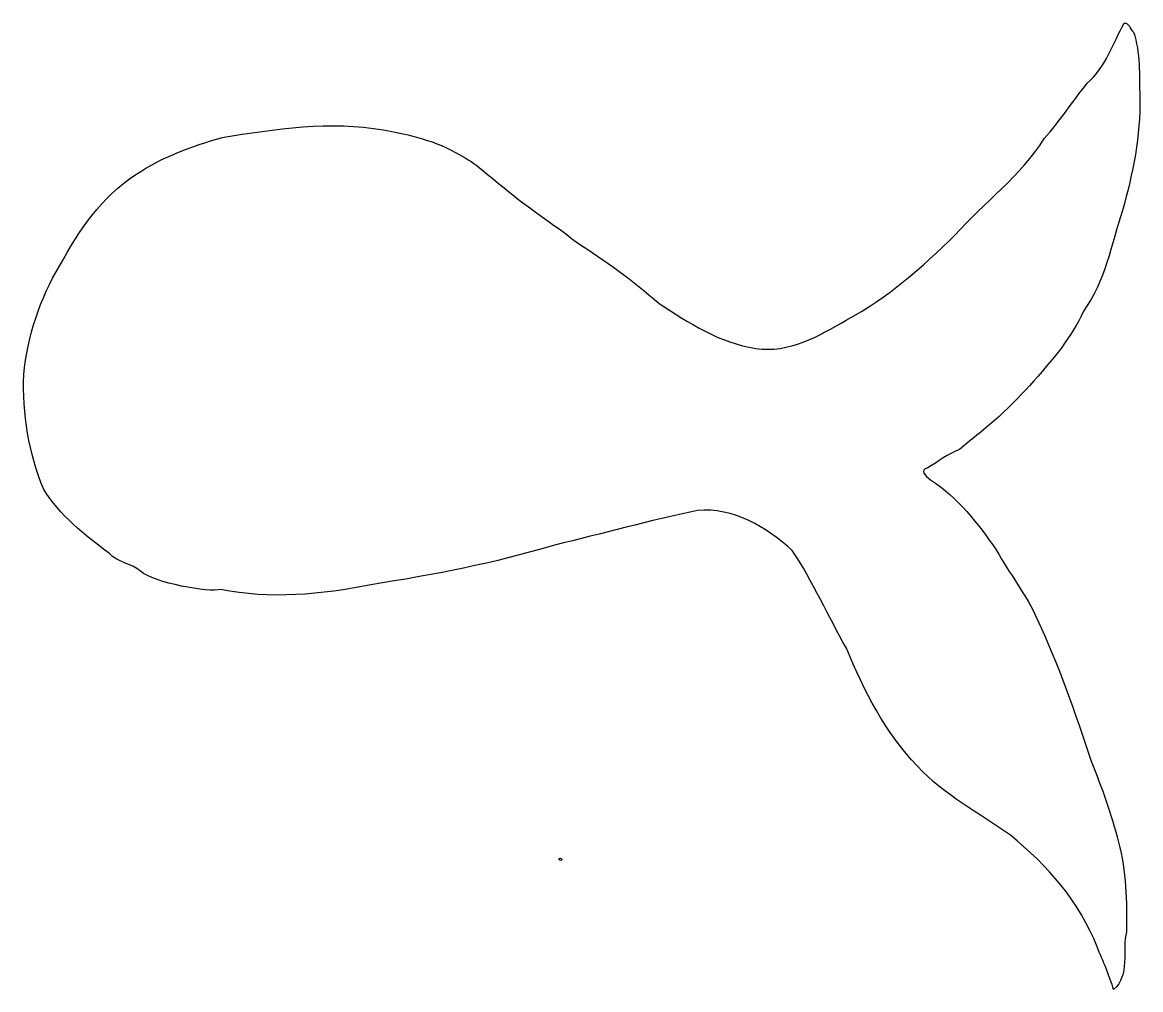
# Model space of a CAD drawing. Header units: centimetres. Extents: x -14 to -5.98, y 0.06 to 6.99.
import ezdxf

# ---------------------------------------------------------------- set-up
doc = ezdxf.new("R2010")
doc.units = ezdxf.units.CM
doc.header["$MEASUREMENT"] = 0
doc.layers.add('Layer 1', color=7, linetype='Continuous')

msp = doc.modelspace()

# ---------------------------------------------------------------- linework, layer by layer
at = {"layer": 'Layer 1', "color": 12}
for points, knots in [([(-6.10402, 6.9844), (-6.17985, 6.84272), (-6.23604, 6.6669), (-6.36714, 6.5534), (-6.36714, 6.5534), (-6.47774, 6.42104), (-6.55873, 6.28233), (-6.67605, 6.15771), (-6.67605, 6.15771), (-6.84186, 5.88744), (-7.10504, 5.70012), (-7.31589, 5.46437), (-7.31589, 5.46437), (-7.55129, 5.23319), (-7.79973, 5.01035), (-8.0944, 4.85558), (-8.0944, 4.85558), (-8.29101, 4.74027), (-8.50328, 4.61666), (-8.74308, 4.65275), (-8.74308, 4.65275), (-8.99816, 4.68987), (-9.22203, 4.83412), (-9.43435, 4.97463), (-9.43435, 4.97463), (-9.62208, 5.13874), (-9.82154, 5.28161), (-10.03025, 5.41675), (-10.03025, 5.41675), (-10.19728, 5.54891), (-10.38238, 5.6642), (-10.54629, 5.8041), (-10.54629, 5.8041), (-10.65395, 5.88705), (-10.74883, 5.98269), (-10.86787, 6.04242), (-10.86787, 6.04242), (-11.03193, 6.14085), (-11.22222, 6.18411), (-11.40907, 6.21844), (-11.40907, 6.21844), (-11.79026, 6.2859), (-12.18684, 6.22657), (-12.56631, 6.16387), (-12.56631, 6.16387), (-12.78681, 6.10096), (-12.99623, 6.02456), (-13.18484, 5.89855), (-13.18484, 5.89855), (-13.42933, 5.74159), (-13.59292, 5.49632), (-13.72979, 5.24609), (-13.72979, 5.24609), (-13.87201, 5.01174), (-13.95981, 4.73829), (-13.98794, 4.46545), (-13.98794, 4.46545), (-13.99736, 4.18346), (-13.95097, 3.90149), (-13.8447, 3.64133), (-13.8447, 3.64133), (-13.73136, 3.46133), (-13.54944, 3.31211), (-13.37371, 3.18312), (-13.37371, 3.18312), (-13.31574, 3.11806), (-13.22061, 3.1133), (-13.15088, 3.05536), (-13.15088, 3.05536), (-13.05344, 2.97101), (-12.65629, 2.90097), (-12.57705, 2.92436), (-12.57705, 2.92436), (-12.22565, 2.85292), (-11.85111, 2.88705), (-11.49951, 2.95852), (-11.49951, 2.95852), (-11.05583, 3.02855), (-10.61466, 3.11208), (-10.18442, 3.24326), (-10.18442, 3.24326), (-9.8412, 3.32404), (-9.50328, 3.41987), (-9.16019, 3.49052), (-9.16019, 3.49052), (-8.90574, 3.51592), (-8.66132, 3.36867), (-8.48058, 3.20418), (-8.48058, 3.20418), (-8.33324, 2.98111), (-8.22478, 2.73545), (-8.09342, 2.5041), (-8.09342, 2.5041), (-7.967, 2.19789), (-7.81664, 1.89846), (-7.58404, 1.65814), (-7.58404, 1.65814), (-7.39219, 1.45079), (-7.142, 1.32199), (-6.9184, 1.16266), (-6.9184, 1.16266), (-6.65395, 0.9503), (-6.41768, 0.68064), (-6.29751, 0.36274), (-6.29751, 0.36274), (-6.25388, 0.26472), (-6.20609, 0.14883), (-6.17815, 0.05636), (-6.17815, 0.05636), (-6.05983, 0.15796), (-6.1186, 0.33695), (-6.08714, 0.47188), (-6.08714, 0.47188), (-6.08304, 0.68699), (-6.08774, 0.90588), (-6.1436, 1.11305), (-6.1436, 1.11305), (-6.19384, 1.31426), (-6.26253, 1.50177), (-6.33891, 1.69286), (-6.33891, 1.69286), (-6.45337, 2.03973), (-6.57278, 2.38641), (-6.72753, 2.716), (-6.72753, 2.716), (-6.80244, 2.88309), (-6.92706, 3.04284), (-7.01945, 3.20794), (-7.01945, 3.20794), (-7.1519, 3.39746), (-7.2911, 3.58537), (-7.49104, 3.71078), (-7.49104, 3.71078), (-7.52798, 3.73737), (-7.57314, 3.78222), (-7.50869, 3.79629), (-7.50869, 3.79629), (-7.44069, 3.83818), (-7.36042, 3.89991), (-7.28197, 3.92726), (-7.28197, 3.92726), (-7.20691, 3.99415), (-7.11084, 4.06638), (-7.0327, 4.13562), (-7.0327, 4.13562), (-6.85305, 4.29318), (-6.69817, 4.47397), (-6.5486, 4.66011), (-6.5486, 4.66011), (-6.49261, 4.74403), (-6.43522, 4.82499), (-6.39477, 4.91866), (-6.39477, 4.91866), (-6.24022, 5.13239), (-6.19363, 5.3977), (-6.11471, 5.64178), (-6.11471, 5.64178), (-6.03933, 5.90748), (-5.98599, 6.17657), (-5.99091, 6.45418), (-5.99091, 6.45418), (-5.99625, 6.60876), (-5.98487, 6.77307), (-6.03623, 6.91991), (-6.03623, 6.91991), (-6.06023, 6.93857), (-6.06814, 6.98956), (-6.10402, 6.9844)], [0, 0, 0, 0, 0.0232558, 0.0232558, 0.0232558, 0.0232558, 0.0465116, 0.0465116, 0.0465116, 0.0465116, 0.0697674, 0.0697674, 0.0697674, 0.0697674, 0.0930233, 0.0930233, 0.0930233, 0.0930233, 0.1162791, 0.1162791, 0.1162791, 0.1162791, 0.1395349, 0.1395349, 0.1395349, 0.1395349, 0.1627907, 0.1627907, 0.1627907, 0.1627907, 0.1860465, 0.1860465, 0.1860465, 0.1860465, 0.2093023, 0.2093023, 0.2093023, 0.2093023, 0.2325581, 0.2325581, 0.2325581, 0.2325581, 0.255814, 0.255814, 0.255814, 0.255814, 0.2790698, 0.2790698, 0.2790698, 0.2790698, 0.3023256, 0.3023256, 0.3023256, 0.3023256, 0.3255814, 0.3255814, 0.3255814, 0.3255814, 0.3488372, 0.3488372, 0.3488372, 0.3488372, 0.372093, 0.372093, 0.372093, 0.372093, 0.3953488, 0.3953488, 0.3953488, 0.3953488, 0.4186047, 0.4186047, 0.4186047, 0.4186047, 0.4418605, 0.4418605, 0.4418605, 0.4418605, 0.4651163, 0.4651163, 0.4651163, 0.4651163, 0.4883721, 0.4883721, 0.4883721, 0.4883721, 0.5116279, 0.5116279, 0.5116279, 0.5116279, 0.5348837, 0.5348837, 0.5348837, 0.5348837, 0.5581395, 0.5581395, 0.5581395, 0.5581395, 0.5813953, 0.5813953, 0.5813953, 0.5813953, 0.6046512, 0.6046512, 0.6046512, 0.6046512, 0.627907, 0.627907, 0.627907, 0.627907, 0.6511628, 0.6511628, 0.6511628, 0.6511628, 0.6744186, 0.6744186, 0.6744186, 0.6744186, 0.6976744, 0.6976744, 0.6976744, 0.6976744, 0.7209302, 0.7209302, 0.7209302, 0.7209302, 0.744186, 0.744186, 0.744186, 0.744186, 0.7674419, 0.7674419, 0.7674419, 0.7674419, 0.7906977, 0.7906977, 0.7906977, 0.7906977, 0.8139535, 0.8139535, 0.8139535, 0.8139535, 0.8372093, 0.8372093, 0.8372093, 0.8372093, 0.8604651, 0.8604651, 0.8604651, 0.8604651, 0.8837209, 0.8837209, 0.8837209, 0.8837209, 0.9069767, 0.9069767, 0.9069767, 0.9069767, 0.9302326, 0.9302326, 0.9302326, 0.9302326, 0.9534884, 0.9534884, 0.9534884, 0.9534884, 1, 1, 1, 1]), ([(-10.15174, 0.99028), (-10.14934, 0.98623), (-10.1437, 0.98221), (-10.13889, 0.98221), (-10.13889, 0.98221), (-10.13486, 0.98221), (-10.13164, 0.98623), (-10.13164, 0.99028), (-10.13164, 0.99028), (-10.13164, 0.9951), (-10.13727, 0.99833), (-10.14452, 0.99833), (-10.14452, 0.99833), (-10.15095, 0.99833), (-10.15418, 0.9951), (-10.15174, 0.99028)], [0, 0, 0, 0, 0.2, 0.2, 0.2, 0.2, 0.4, 0.4, 0.4, 0.4, 0.6, 0.6, 0.6, 0.6, 1, 1, 1, 1])]:
    msp.add_open_spline(points, degree=3, knots=knots, dxfattribs=at)

doc.saveas('drawing.dxf')
